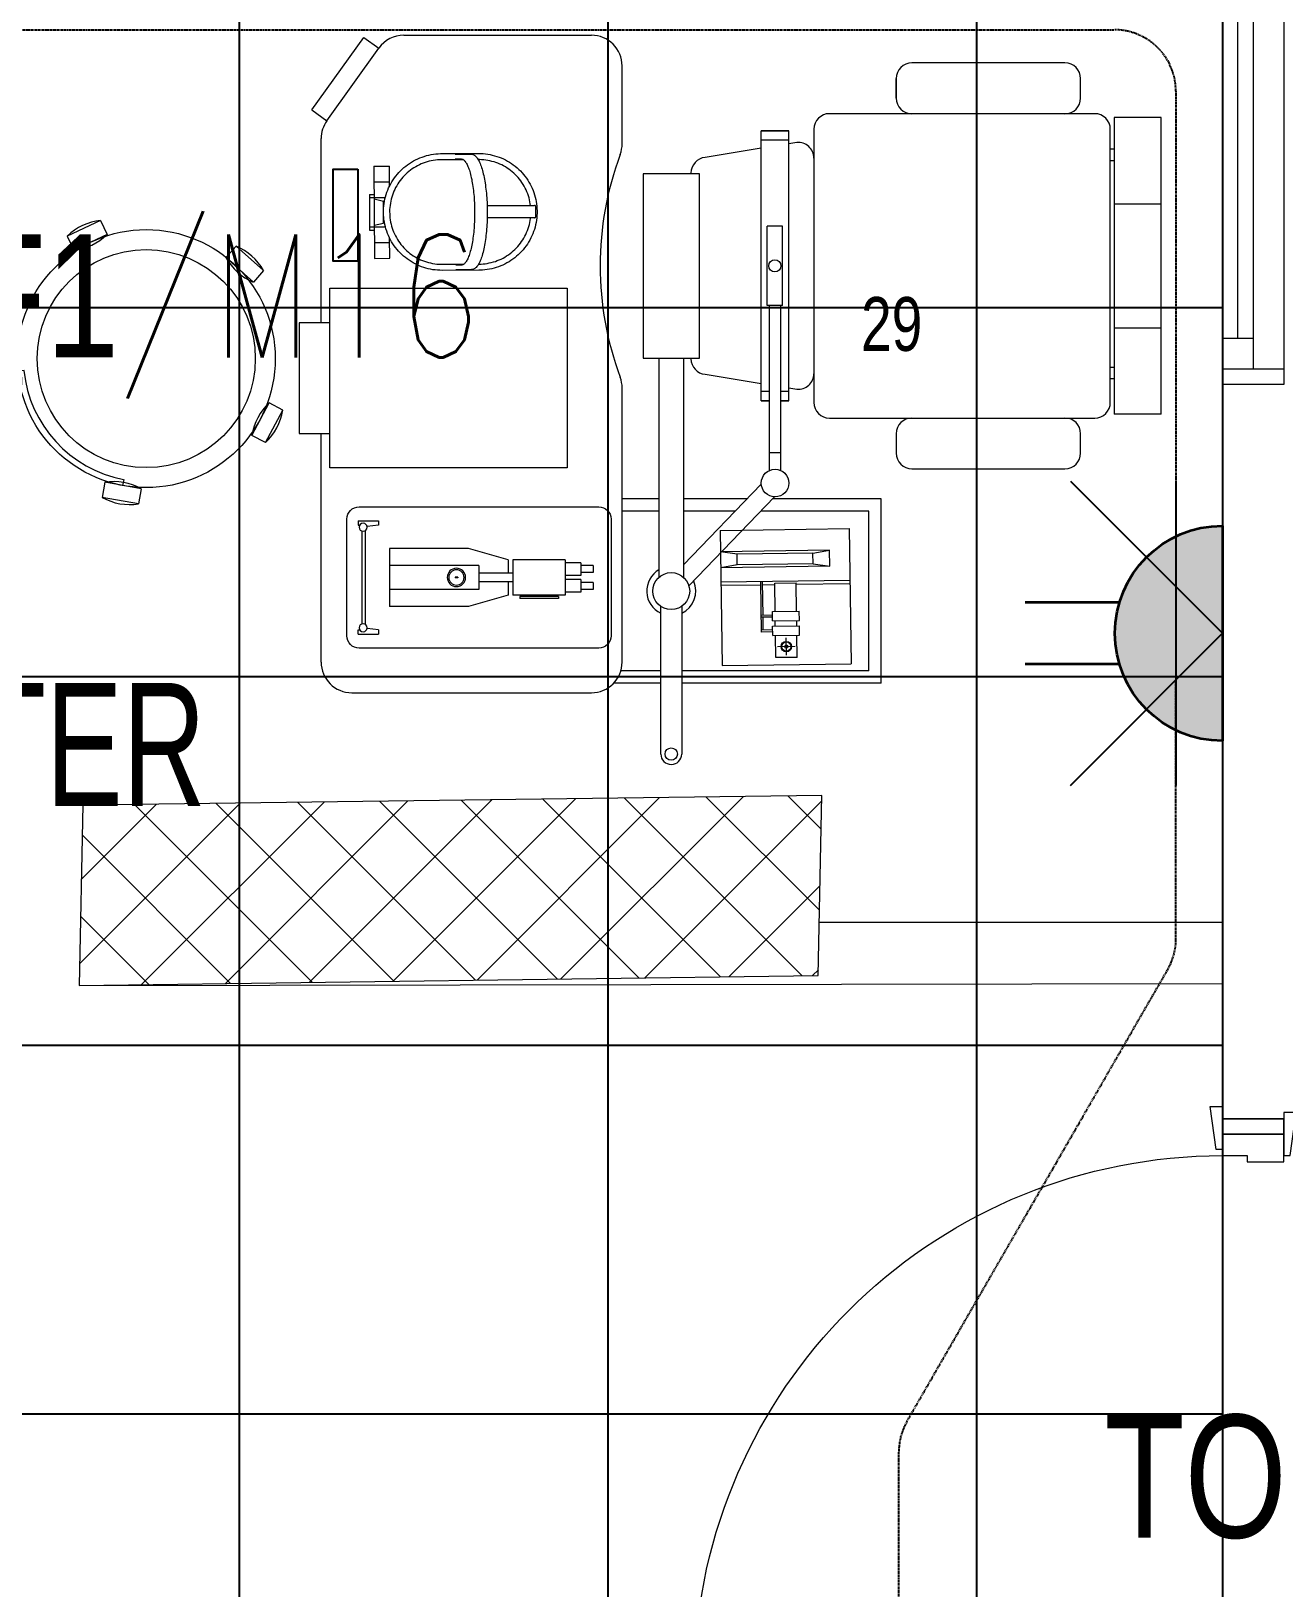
# Model space of a CAD drawing. Extents: x -178977 to 231842, y -29287 to 19916.
# Drawn here: x 12337 to 14376, y -6843 to -4310 of the extents above; entities that cross this region are included whole.
import ezdxf
from ezdxf import colors
from ezdxf.entities.mleader import LeaderData, LeaderLine
from ezdxf.enums import TextEntityAlignment as Align
from ezdxf.math import Vec2, Vec3

# ---------------------------------------------------------------- set-up
doc = ezdxf.new("R2010")
doc.units = 0
doc.header["$LTSCALE"] = 0.25
doc.linetypes.add('DASHDOT', pattern=[25.4, 12.7, -6.35, 0, -6.35])
doc.linetypes.add('HIDDEN', pattern=[9.525, 6.35, -3.175])
for name, color, linetype, lineweight in [('01-First Floor-FUR$0$72_EGR_EQP_TAG', 142, 'Continuous', 5), ('01-First Floor-FUR$0$Aluminum', 251, 'Continuous', 5), ('01-First Floor-FUR$0$C-HYDR-CTCH', 251, 'Continuous', 5), ('01-First Floor-FUR$0$Hatch', 252, 'Continuous', 5), ('01-First Floor-FUR$0$LOADING', 253, 'Continuous', 5), ('01-First Floor-FUR$0$Walls', 251, 'Continuous', 5), ('01-First Floor-FUR$0$Wooden Joinery', 251, 'Continuous', 5), ('E-LITE-CIRC', 6, 'Continuous', 25), ('E-LITE-CLNG-CNDT', 6, 'DASHDOT', 35), ('E-LITE-EXIT-NUMB', 6, 'Continuous', 25), ('E-POWR-FLOR-CNDT', 6, 'HIDDEN', 25), ('E-POWR-TEXT', 6, 'Continuous', 25), ('E-POWR-WALL @ 100', 4, 'Continuous', 35)]:
    doc.layers.add(name, color=color, linetype=linetype, lineweight=lineweight)
doc.layers.add('01-First Floor-FUR$0$FALSE CEILING', color=251, linetype='Continuous')
doc.styles.add('01-First Floor-FUR$0$X3G_ENTITY_257CFD', font='swisscl.ttf', dxfattribs={"height": 200})
doc.styles.add('DC_Elc_Romans', font='elc_romans.shx', dxfattribs={"width": 0.7})
doc.styles.add('DC_SIMPLEX', font='SIMPLEX.shx', dxfattribs={"width": 0.7})

# ---------------------------------------------------------------- blocks, each defined once
blk = doc.blocks.new('01-First Floor-FUR$0$A$C72370EFE')
at = {"layer": '01-First Floor-FUR$0$Wooden Joinery'}
for p, q in [((-0.01, -0.04), (-0.02, -0.04)), ((-0.01, -0.03), (-0.01, -0.07)), ((0, -0.03), (-0.01, -0.03)), ((0.04, -0.03), (0.05, -0.03)), ((0.05, -0.03), (0.05, -0.07)), ((0.05, -0.04), (0.06, -0.04)), ((-0.05, -0.07), (-0.05, -0.16)), ((-0.03, -0.07), (-0.03, -0.16)), ((-0.01, -0.06), (-0.02, -0.06)), ((0, -0.07), (-0.01, -0.07)), ((0.04, -0.07), (0.05, -0.07)), ((0.05, -0.06), (0.06, -0.06)), ((0.07, -0.07), (0.07, -0.16)), ((0.09, -0.07), (0.09, -0.16)), ((-0.01, -0.17), (-0.02, -0.17)), ((-0.01, -0.17), (-0.01, -0.19)), ((0.05, -0.17), (0.06, -0.17)), ((0.05, -0.17), (0.05, -0.19)), ((-0.01, -0.19), (-0.02, -0.19)), ((0.05, -0.19), (0.06, -0.19))]:
    blk.add_line(p, q, dxfattribs=at)
for centre, radius, start, end in [((-0.02, -0.07), 0.03, 90, 180), ((0.06, -0.07), 0.03, 0, 90), ((-0.02, -0.07), 0.01, 90, 180), ((0.06, -0.07), 0.01, 0, 90), ((-0.02, -0.16), 0.03, 180, 270), ((-0.02, -0.16), 0.01, 180, 270), ((0.06, -0.16), 0.01, 270, 0), ((0.06, -0.16), 0.03, 270, 0)]:
    blk.add_arc(centre, radius, start, end, dxfattribs=at)
blk = doc.blocks.new('01-First Floor-FUR$0$A$C5DAD61B4')
at = {"layer": '01-First Floor-FUR$0$Wooden Joinery'}
for points in [[(80, 959.1), (80, 969.1), (10, 979.1), (10, 959.1)], [(940, 959.1), (940, 969.1), (1010, 979.1), (1010, 959.1)], [(70, 859.1), (70, 849.1), (0, 839.1), (0, 859.1)], [(120, 859.1), (120, 0), (80, 0), (80, 859.1)], [(950, 859.1), (950, 849.1), (1020, 839.1), (1020, 859.1)]]:
    blk.add_lwpolyline(points, close=True, dxfattribs=at)
for points in [[(45, 859.1), (45, 959.1), (20, 959.1), (20, 859.1), (45, 859.1)], [(45, 859.1), (80, 859.1), (80, 899.1), (90, 899.1), (90, 959.1), (45, 959.1), (45, 859.1)], [(975, 859.1), (940, 859.1), (940, 899.1), (930, 899.1), (930, 959.1), (975, 959.1), (975, 859.1)], [(975, 859.1), (975, 959.1), (1000, 959.1), (1000, 859.1), (975, 859.1)]]:
    blk.add_lwpolyline(points, dxfattribs=at)
blk.add_arc((80, 859.1), 860, 272.666, 0, dxfattribs=at)
at = {"layer": '01-First Floor-FUR$0$Wooden Joinery', "xscale": 999.9999999998854, "yscale": 999.9999999998854, "zscale": 999.9999999998854, "rotation": 180}
blk.add_blockref('01-First Floor-FUR$0$A$C72370EFE', (120, 0), dxfattribs=at)
blk = doc.blocks.new('01-First Floor-FUR$0$ME12326-P')
for p, q in [((0, 0.22), (0, 0)), ((0, 0.22), (0.21, 0.22)), ((0.21, 0.22), (0.21, 0)), ((0.027, 0.1807), (0, 0.1852)), ((0.1775, 0.1852), (0, 0.1852)), ((0.1505, 0.1807), (0.027, 0.1807)), ((0.027, 0.1635), (0.027, 0.1807)), ((0.1505, 0.1807), (0.1775, 0.1852)), ((0.1505, 0.1635), (0.1505, 0.1807)), ((0.1775, 0.159), (0.1775, 0.1852)), ((0.027, 0.1635), (0, 0.159)), ((0.1775, 0.159), (0, 0.159)), ((0.1505, 0.1635), (0.027, 0.1635)), ((0.1505, 0.1635), (0.1775, 0.159)), ((0.21, 0.1355), (0, 0.1355)), ((0.0648, 0.1301), (0, 0.1301)), ((0.0648, 0.0536), (0.0648, 0.1355)), ((0.0679, 0.0806), (0.0679, 0.1355)), ((0.0875, 0.1301), (0.0679, 0.1301)), ((0.0875, 0.0867), (0.0875, 0.1327)), ((0.0875, 0.1327), (0.1225, 0.1327)), ((0.1225, 0.0867), (0.1225, 0.1327)), ((0.21, 0.1301), (0.1225, 0.1301)), ((0.0831, 0.0806), (0.0648, 0.0806)), ((0.0831, 0.0776), (0.0648, 0.0776)), ((0.0679, 0.0567), (0.0679, 0.0776)), ((0.0831, 0.0715), (0.0831, 0.0867)), ((0.0831, 0.0867), (0.1269, 0.0867)), ((0.1269, 0.0715), (0.1269, 0.0867)), ((0.0831, 0.0567), (0.0648, 0.0567)), ((0.0831, 0.0536), (0.0648, 0.0536)), ((0.0831, 0.0715), (0.1269, 0.0715)), ((0.0831, 0.0476), (0.0831, 0.0628)), ((0.0831, 0.0628), (0.1269, 0.0628)), ((0.0875, 0.0628), (0.0875, 0.0715)), ((0.1225, 0.0628), (0.1225, 0.0715)), ((0.1269, 0.0476), (0.1269, 0.0628)), ((0.0831, 0.0476), (0.1269, 0.0476)), ((0.0875, 0.0116), (0.0875, 0.0476)), ((0.1192, 0.0291), (0.0908, 0.0291)), ((0.105, 0.0152), (0.105, 0.0435)), ((0.1225, 0.0116), (0.1225, 0.0476)), ((0, 0), (0.21, 0)), ((0.1225, 0.0116), (0.0875, 0.0116))]:
    blk.add_line(p, q)
for radius in [0.00847, 0.00758, 0.00267]:
    blk.add_circle((0.105, 0.0293), radius)
blk = doc.blocks.new('01-First Floor-FUR$0$ME12281-P')
at = {"color": 0}
for p, q in [((0.4454, 0.3153), (0.0554, 0.3153)), ((0.0354, 0.2953), (0.0354, 0.1053)), ((0.414, 0.2923), (0.414, 0.2855)), ((0.4469, 0.2923), (0.414, 0.2923)), ((0.414, 0.2855), (0.4325, 0.283)), ((0.4469, 0.2855), (0.4447, 0.2855)), ((0.4469, 0.2923), (0.4469, 0.2855)), ((0.4654, 0.1053), (0.4654, 0.2953)), ((0.4356, 0.2759), (0.4356, 0.124)), ((0.4412, 0.2759), (0.4412, 0.1246)), ((0.1099, 0.2289), (0.1953, 0.2289)), ((0.1099, 0.2289), (0.1099, 0.1716)), ((0.1953, 0.2289), (0.1953, 0.1716)), ((0.2028, 0.2289), (0.2676, 0.2473)), ((0.2028, 0.2289), (0.2028, 0.2071)), ((0.2676, 0.2473), (0.3961, 0.2473)), ((0.3961, 0.2473), (0.3961, 0.1533)), ((0.0648, 0.2198), (0.0845, 0.2198)), ((0.0648, 0.2198), (0.0648, 0.2083)), ((0.0648, 0.2083), (0.0845, 0.2083)), ((0.0845, 0.2243), (0.1099, 0.2243)), ((0.0845, 0.2243), (0.0845, 0.2037)), ((0.0845, 0.2037), (0.1099, 0.2037)), ((0.1953, 0.2071), (0.2504, 0.2071)), ((0.2504, 0.2198), (0.3961, 0.2198)), ((0.2504, 0.2198), (0.2504, 0.1808)), ((0.0648, 0.1922), (0.0648, 0.1808)), ((0.0648, 0.1922), (0.0845, 0.1922)), ((0.0648, 0.1808), (0.0845, 0.1808)), ((0.0845, 0.1968), (0.0845, 0.1762)), ((0.0845, 0.1968), (0.1099, 0.1968)), ((0.1953, 0.1934), (0.2504, 0.1934)), ((0.2028, 0.1934), (0.2028, 0.1716)), ((0.2504, 0.1808), (0.3961, 0.1808)), ((0.2851, 0.2009), (0.2851, 0.1996)), ((0.2851, 0.2009), (0.2892, 0.2009)), ((0.2851, 0.1996), (0.2892, 0.1996)), ((0.2892, 0.2009), (0.2892, 0.1996)), ((0.0845, 0.1762), (0.1099, 0.1762)), ((0.1099, 0.1716), (0.1953, 0.1716)), ((0.1211, 0.1692), (0.1211, 0.166)), ((0.1211, 0.1692), (0.184, 0.1692)), ((0.1211, 0.166), (0.184, 0.166)), ((0.184, 0.1692), (0.184, 0.166)), ((0.2028, 0.1716), (0.2676, 0.1533)), ((0.2676, 0.1533), (0.3961, 0.1533)), ((0.414, 0.1151), (0.4325, 0.1175)), ((0.414, 0.1151), (0.414, 0.1082)), ((0.4469, 0.1082), (0.414, 0.1082)), ((0.4469, 0.1151), (0.4447, 0.1151)), ((0.4469, 0.1082), (0.4469, 0.1151)), ((0.0554, 0.0853), (0.4454, 0.0853))]:
    blk.add_line(p, q, dxfattribs=at)
for centre, radius in [((0.439, 0.2821), 0.00657), ((0.2871, 0.2003), 0.0149), ((0.2871, 0.2003), 0.0125), ((0.439, 0.1184), 0.00657)]:
    blk.add_circle(centre, radius, dxfattribs=at)
for centre, start, end in [((0.0554, 0.2953), 90, 180), ((0.4454, 0.2953), 0, 90), ((0.0554, 0.1053), 180, 270), ((0.4454, 0.1053), 270, 0)]:
    blk.add_arc(centre, 0.02, start, end, dxfattribs=at)
blk = doc.blocks.new('01-First Floor-FUR$0$ME18014A-P')
for p, q in [((0.2537, 1.2997), (0.2362, 1.2753)), ((0.2537, 1.2997), (0.3719, 1.2152)), ((-0.6447, 1.2847), (-0.2727, 1.2847)), ((-0.0927, 1.2847), (0.2071, 1.2847)), ((0.2362, 1.2753), (0.3544, 1.1908)), ((0.2362, 1.2753), (0.3544, 1.1908)), ((-0.6947, 1.2347), (-0.6947, 0.8447)), ((0.3719, 1.2152), (0.3544, 1.1908)), ((0.3753, 1.1501), (0.3753, 0.8447)), ((-0.6792, 0.7317), (-0.6792, 0.8085)), ((-0.6447, 0.7947), (-0.1986, 0.7947)), ((-0.3792, 0.7347), (-0.3792, 0.7947)), ((0.1986, 0.7947), (0.3253, 0.7947)), ((-0.7944, 0.7317), (-0.5539, 0.7317)), ((-0.15, 0.7347), (-0.5068, 0.7347)), ((-0.5539, 0.6977), (-0.7944, 0.6977)), ((-0.6792, 0.3732), (-0.6792, 0.6977)), ((-0.3759, 0.5465), (-0.5208, 0.6859)), ((-0.15, 0.6947), (-0.5068, 0.6947)), ((-0.3551, 0.5682), (-0.4867, 0.6947)), ((-0.3792, 0.5913), (-0.3792, 0.6947)), ((-0.1765, 0.6594), (-0.1913, 0.5686)), ((-0.15, 0.6826), (-0.1512, 0.6826)), ((0.1512, 0.6826), (0.15, 0.6826)), ((0.1913, 0.5686), (0.1765, 0.6594)), ((-0.2198, 0.5686), (-0.2198, 0.5554)), ((-0.2198, 0.5686), (0.2198, 0.5686)), ((-0.2198, 0.5554), (-0.2198, 0.5686)), ((-0.2044, 0.5554), (-0.2044, 0.5686)), ((-0.0644, 0.5586), (0.0644, 0.5586)), ((-0.0644, 0.5336), (-0.0644, 0.5586)), ((0.0644, 0.5336), (0.0644, 0.5586)), ((0.2044, 0.5236), (0.2044, 0.5686)), ((0.2198, 0.5686), (0.2198, 0.5236)), ((0.2198, 0.5236), (0.2198, 0.5686)), ((-0.3792, 0.3732), (-0.3792, 0.5496)), ((-0.0644, 0.5554), (-0.3331, 0.5554)), ((-0.3326, 0.5361), (-0.0644, 0.5361)), ((-0.3037, 0.5554), (-0.3037, 0.5361)), ((-0.2198, 0.5361), (-0.2198, 0.5236)), ((-0.2198, 0.5236), (-0.2198, 0.5361)), ((-0.2044, 0.5236), (-0.2044, 0.5361)), ((-0.0644, 0.5336), (0.0644, 0.5336)), ((-0.2198, 0.5236), (0.2198, 0.5236)), ((-0.1986, 0.5236), (-0.2008, 0.5102)), ((0.2008, 0.5102), (0.1986, 0.5236)), ((0.2223, 0.4826), (-0.2223, 0.4826)), ((-0.2477, 0.4572), (-0.2477, 0.0254)), ((0.2476, 0.0254), (0.2476, 0.4572)), ((-0.6792, 0.3732), (-0.3792, 0.3732)), ((-0.2731, 0.3484), (-0.3048, 0.3484)), ((0.273, 0.3484), (0.3048, 0.3484)), ((0.3048, 0.3484), (0.273, 0.3484)), ((-0.3302, 0.323), (-0.3302, 0.0738)), ((0.3302, 0.0738), (0.3302, 0.323)), ((-0.3048, 0.0484), (-0.2731, 0.0484)), ((0.273, 0.0484), (0.3048, 0.0484)), ((-0.2223, 0), (0.2223, 0)), ((-0.1841, -0.0063), (-0.1841, 0)), ((-0.1651, 0), (-0.1651, -0.0063)), ((0.1714, 0), (0.1714, -0.0063)), ((0.1905, 0), (0.1905, -0.0063)), ((-0.2413, -0.0826), (-0.2413, -0.0063)), ((0.2413, -0.0063), (-0.2413, -0.0063)), ((-0.1016, -0.0826), (-0.1016, -0.0063)), ((0.1011, -0.0063), (0.1011, -0.0826)), ((0.2413, -0.0826), (0.2413, -0.0063)), ((-0.2413, -0.0826), (0.2413, -0.0826))]:
    blk.add_line(p, q)
at = {"color": 8}
for p, q in [((-0.6592, 0.7317), (-0.6592, 0.7968)), ((-0.3992, 0.7347), (-0.3992, 0.7947)), ((-0.6592, 0.3932), (-0.6592, 0.6977)), ((-0.3992, 0.6105), (-0.3992, 0.6947)), ((-0.3992, 0.3932), (-0.3992, 0.5689)), ((-0.6592, 0.3932), (-0.3992, 0.3932))]:
    blk.add_line(p, q, dxfattribs=at)
for points in [[(-0.2727, 1.2703), (-0.0927, 1.2703), (-0.0927, 1.3203), (-0.2727, 1.3203)], [(-0.3289, 0.8843), (-0.3289, 1.2703), (-0.0364, 1.2703), (-0.0364, 0.8843)], [(-0.15, 0.6686), (0.15, 0.6686), (0.15, 0.7607), (-0.15, 0.7607)]]:
    blk.add_lwpolyline(points, close=True)
for centre, radius in [((-0.5292, 0.7147), 0.03), ((-0.7944, 0.7147), 0.01), ((-0.3535, 0.5457), 0.0225), ((0, 0.5461), 0.00979)]:
    blk.add_circle(centre, radius)
for centre, radius, start, end in [((-0.6447, 1.2347), 0.05, 90, 180), ((0.2071, 1.2347), 0.05, 54.4343, 90), ((0.3253, 1.1501), 0.05, 0, 54.4343), ((-0.6447, 0.8447), 0.05, 180, 270), ((0.3253, 0.8447), 0.05, 270, 0), ((0, 0.313), 0.5175, 69.5195, 110.4805), ((-0.1986, 0.8447), 0.05, 270, 290.4805), ((0.1986, 0.8447), 0.05, 249.5195, 270), ((-0.5292, 0.7147), 0.04, 30, 154.8331), ((-0.7944, 0.7147), 0.017, 90, 270), ((-0.5292, 0.7147), 0.04, 205.1669, 294.1023), ((-0.1512, 0.6572), 0.0254, 90, 175.0303), ((0.1512, 0.6572), 0.0254, 4.9697, 90), ((-0.1755, 0.508), 0.0254, 175.0303, 270), ((0.1755, 0.508), 0.0254, 270, 4.9697), ((-0.2223, 0.4572), 0.0254, 90, 180), ((0.2223, 0.4572), 0.0254, 0, 90), ((-0.3048, 0.323), 0.0254, 90, 180), ((-0.2731, 0.323), 0.0254, 0, 90), ((0.273, 0.323), 0.0254, 90, 180), ((0.3048, 0.323), 0.0254, 0, 90), ((-0.3048, 0.0738), 0.0254, 180, 270), ((-0.2731, 0.0738), 0.0254, 270, 0), ((0.273, 0.0738), 0.0254, 180, 270), ((0.3048, 0.0738), 0.0254, 270, 0), ((-0.2223, 0.0254), 0.0254, 180, 270), ((0.2223, 0.0254), 0.0254, 270, 0)]:
    blk.add_arc(centre, radius, start, end)
blk = doc.blocks.new('01-First Floor-FUR$0$ME12818-P')
for p, q in [((-0.0723, 0.1635), (0.0777, 0.1635)), ((-0.0723, 0.1635), (-0.0723, 0.1385)), ((-0.0468, 0.1635), (-0.0468, 0.1385)), ((-0.0262, 0.1712), (0.0316, 0.1712)), ((-0.0262, 0.1712), (-0.0262, 0.1635)), ((-0.0212, 0.1712), (-0.0212, 0.145)), ((-0.0148, 0.1485), (-0.0184, 0.1635)), ((0.0238, 0.1635), (0.0202, 0.1485)), ((0.0266, 0.1712), (0.0266, 0.145)), ((0.0316, 0.1712), (0.0316, 0.1635)), ((0.0521, 0.1635), (0.0521, 0.1385)), ((0.0777, 0.1635), (0.0777, 0.1385)), ((-0.0389, 0.1385), (-0.0723, 0.1385)), ((0.0202, 0.1485), (-0.0148, 0.1485)), ((-0.0123, 0.1485), (-0.0123, 0.1471)), ((0.0177, 0.1471), (0.0177, 0.1485)), ((0.0777, 0.1385), (0.0442, 0.1385)), ((-0.0923, 0.0534), (-0.0923, -0.0066)), ((-0.0823, 0.018), (-0.0823, 0.0534)), ((0.0877, 0.0534), (0.0877, 0.018)), ((0.0977, -0.0066), (0.0977, 0.0534)), ((-0.0913, 0.0311), (-0.0913, 0.0053)), ((-0.0833, 0.0208), (-0.0833, 0.0311)), ((0.0887, 0.0311), (0.0887, 0.0208)), ((0.0967, 0.0053), (0.0967, 0.0311)), ((-0.0823, -0.0066), (-0.0823, -0.006)), ((-0.0053, -0.0205), (0.0107, -0.0205)), ((0.0877, -0.0061), (0.0877, -0.0066)), ((-0.0053, -0.0996), (-0.0058, -0.0996)), ((0.0107, -0.0996), (-0.0053, -0.0996)), ((0.0111, -0.0996), (0.0107, -0.0996))]:
    blk.add_line(p, q)
at = {"flags": 128}
for points in [[(0.0977, 0.0534), (0.0976, 0.0572), (0.0974, 0.061), (0.097, 0.0648), (0.0965, 0.0685), (0.0958, 0.0723), (0.095, 0.076), (0.094, 0.0796), (0.0929, 0.0833), (0.0916, 0.0869), (0.0902, 0.0904), (0.0886, 0.0939), (0.087, 0.0973), (0.0851, 0.1006), (0.0832, 0.1038), (0.0811, 0.107), (0.0789, 0.1101), (0.0766, 0.1131), (0.0741, 0.116), (0.0716, 0.1188), (0.0689, 0.1215), (0.0661, 0.1241), (0.0632, 0.1266), (0.0602, 0.129), (0.0572, 0.1312), (0.054, 0.1333), (0.0508, 0.1353), (0.0475, 0.1372), (0.0441, 0.1389), (0.0406, 0.1405), (0.0371, 0.1419), (0.0335, 0.1432), (0.0299, 0.1444), (0.0263, 0.1454), (0.0226, 0.1463), (0.0188, 0.147), (0.0151, 0.1476), (0.0113, 0.148), (0.0075, 0.1483), (0.0037, 0.1484), (-0.0001, 0.1483), (-0.0039, 0.1482), (-0.0077, 0.1478), (-0.0114, 0.1473), (-0.0152, 0.1467), (-0.0189, 0.1459), (-0.0226, 0.145), (-0.0262, 0.1439), (-0.0298, 0.1427), (-0.0334, 0.1413), (-0.0368, 0.1398), (-0.0403, 0.1381), (-0.0436, 0.1363), (-0.0469, 0.1344), (-0.0501, 0.1324), (-0.0532, 0.1302), (-0.0562, 0.1279), (-0.0592, 0.1255), (-0.062, 0.1229), (-0.0647, 0.1203), (-0.0674, 0.1176), (-0.0699, 0.1147), (-0.0723, 0.1118), (-0.0745, 0.1087), (-0.0767, 0.1056), (-0.0787, 0.1024), (-0.0806, 0.0991), (-0.0824, 0.0957), (-0.084, 0.0923), (-0.0855, 0.0888), (-0.0868, 0.0852), (-0.088, 0.0816), (-0.0891, 0.078), (-0.09, 0.0743), (-0.0907, 0.0705), (-0.0914, 0.0668), (-0.0918, 0.063), (-0.0921, 0.0592), (-0.0923, 0.0554), (-0.0923, 0.0534)], [(-0.0823, 0.0534), (-0.0822, 0.0568), (-0.082, 0.0602), (-0.0817, 0.0636), (-0.0812, 0.0669), (-0.0806, 0.0703), (-0.0799, 0.0736), (-0.079, 0.0769), (-0.078, 0.0801), (-0.0769, 0.0833), (-0.0756, 0.0865), (-0.0742, 0.0896), (-0.0727, 0.0926), (-0.0711, 0.0956), (-0.0693, 0.0985), (-0.0675, 0.1014), (-0.0655, 0.1041), (-0.0634, 0.1068), (-0.0612, 0.1094), (-0.0589, 0.1119), (-0.0565, 0.1144), (-0.054, 0.1167), (-0.0515, 0.1189), (-0.0488, 0.121), (-0.0461, 0.123), (-0.0432, 0.1249), (-0.0403, 0.1267), (-0.0374, 0.1284), (-0.0343, 0.1299), (-0.0313, 0.1313), (-0.0281, 0.1326), (-0.0249, 0.1338), (-0.0217, 0.1348), (-0.0184, 0.1357), (-0.0151, 0.1365), (-0.0118, 0.1371), (-0.0084, 0.1377), (-0.005, 0.138), (-0.0016, 0.1383), (0.0018, 0.1384), (0.0052, 0.1383), (0.0086, 0.1382), (0.012, 0.1379), (0.0153, 0.1374), (0.0187, 0.1369), (0.022, 0.1362), (0.0253, 0.1353), (0.0286, 0.1344), (0.0318, 0.1333), (0.0349, 0.132), (0.0381, 0.1307), (0.0411, 0.1292), (0.0441, 0.1276), (0.0471, 0.1259), (0.0499, 0.1241), (0.0527, 0.1221), (0.0554, 0.1201), (0.058, 0.1179), (0.0606, 0.1156), (0.063, 0.1133), (0.0654, 0.1108), (0.0676, 0.1082), (0.0698, 0.1056), (0.0718, 0.1029), (0.0737, 0.1001), (0.0755, 0.0972), (0.0772, 0.0943), (0.0788, 0.0912), (0.0803, 0.0882), (0.0816, 0.085), (0.0828, 0.0819), (0.0839, 0.0786), (0.0848, 0.0754), (0.0856, 0.0721), (0.0863, 0.0687), (0.0868, 0.0654), (0.0873, 0.062), (0.0875, 0.0586), (0.0877, 0.0552), (0.0877, 0.0534)], [(-0.0913, 0.0053), (-0.0912, 0.004), (-0.0909, 0.0028), (-0.0905, 0.0016), (-0.0898, 0.0005), (-0.089, -0.0007), (-0.0881, -0.0017), (-0.0871, -0.0028), (-0.0859, -0.0038), (-0.0845, -0.0047), (-0.0831, -0.0057), (-0.0815, -0.0066), (-0.0798, -0.0075), (-0.078, -0.0083), (-0.076, -0.0092), (-0.0739, -0.01), (-0.0718, -0.0108), (-0.0695, -0.0116), (-0.067, -0.0123), (-0.0645, -0.013), (-0.0619, -0.0137), (-0.0592, -0.0144), (-0.0563, -0.015), (-0.0534, -0.0156), (-0.0504, -0.0162), (-0.0473, -0.0167), (-0.0442, -0.0172), (-0.0409, -0.0177), (-0.0376, -0.0181), (-0.0343, -0.0185), (-0.0308, -0.0189), (-0.0274, -0.0192), (-0.0238, -0.0195), (-0.0203, -0.0198), (-0.0167, -0.02), (-0.013, -0.0202), (-0.0094, -0.0203), (-0.0057, -0.0204), (-0.002, -0.0205), (0.0017, -0.0205), (0.0054, -0.0205), (0.0091, -0.0204), (0.0128, -0.0204), (0.0164, -0.0202), (0.0201, -0.0201), (0.0237, -0.0199), (0.0273, -0.0196), (0.0309, -0.0194), (0.0344, -0.0191), (0.0378, -0.0187), (0.0412, -0.0183), (0.0446, -0.0179), (0.0478, -0.0175), (0.051, -0.017), (0.0542, -0.0165), (0.0572, -0.0159), (0.0602, -0.0153), (0.063, -0.0147), (0.0658, -0.0141), (0.0685, -0.0134), (0.0711, -0.0127), (0.0735, -0.012), (0.0759, -0.0112), (0.0782, -0.0104), (0.0803, -0.0096), (0.0823, -0.0088), (0.0842, -0.008), (0.086, -0.0071), (0.0876, -0.0062), (0.0892, -0.0052), (0.0906, -0.0043), (0.0918, -0.0033), (0.093, -0.0023), (0.094, -0.0012), (0.0948, -0.0002), (0.0955, 0.001), (0.0961, 0.0022), (0.0965, 0.0034), (0.0967, 0.0046), (0.0967, 0.0053)], [(-0.0833, 0.0208), (-0.0833, 0.0202), (-0.0831, 0.0195), (-0.0829, 0.0189), (-0.0825, 0.0182), (-0.082, 0.0175), (-0.0813, 0.0167), (-0.0805, 0.016), (-0.0796, 0.0152), (-0.0785, 0.0144), (-0.0773, 0.0136), (-0.076, 0.0128), (-0.0745, 0.012), (-0.0729, 0.0113), (-0.0711, 0.0105), (-0.0692, 0.0098), (-0.0672, 0.009), (-0.0651, 0.0083), (-0.0629, 0.0077), (-0.0606, 0.007), (-0.0581, 0.0064), (-0.0556, 0.0057), (-0.053, 0.0052), (-0.0502, 0.0046), (-0.0474, 0.0041), (-0.0445, 0.0036), (-0.0416, 0.0031), (-0.0385, 0.0027), (-0.0354, 0.0022), (-0.0322, 0.0019), (-0.029, 0.0015), (-0.0257, 0.0012), (-0.0224, 0.0009), (-0.019, 0.0007), (-0.0156, 0.0005), (-0.0122, 0.0003), (-0.0087, 0.0002), (-0.0052, 0.0001), (-0.0017, 0), (0.0017, 0), (0.0052, 0), (0.0087, 0), (0.0122, 0.0001), (0.0157, 0.0002), (0.0191, 0.0004), (0.0226, 0.0006), (0.026, 0.0008), (0.0293, 0.0011), (0.0326, 0.0014), (0.0359, 0.0017), (0.0391, 0.002), (0.0422, 0.0024), (0.0453, 0.0029), (0.0483, 0.0033), (0.0513, 0.0038), (0.0541, 0.0043), (0.0569, 0.0049), (0.0596, 0.0054), (0.0622, 0.006), (0.0647, 0.0067), (0.067, 0.0073), (0.0693, 0.008), (0.0715, 0.0087), (0.0736, 0.0094), (0.0755, 0.0101), (0.0773, 0.0109), (0.079, 0.0116), (0.0806, 0.0124), (0.082, 0.0132), (0.0833, 0.014), (0.0844, 0.0147), (0.0854, 0.0155), (0.0863, 0.0163), (0.087, 0.0171), (0.0876, 0.0178), (0.0881, 0.0185), (0.0884, 0.0192), (0.0886, 0.0198), (0.0887, 0.0204), (0.0887, 0.0208)], [(-0.0923, -0.0066), (-0.0922, -0.0104), (-0.092, -0.0142), (-0.0916, -0.018), (-0.0911, -0.0217), (-0.0904, -0.0255), (-0.0896, -0.0292), (-0.0886, -0.0329), (-0.0875, -0.0365), (-0.0862, -0.0401), (-0.0848, -0.0436), (-0.0833, -0.0471), (-0.0816, -0.0505), (-0.0797, -0.0538), (-0.0778, -0.0571), (-0.0757, -0.0603), (-0.0735, -0.0633), (-0.0712, -0.0663), (-0.0687, -0.0693), (-0.0662, -0.0721), (-0.0635, -0.0748), (-0.0607, -0.0774), (-0.0578, -0.0798), (-0.0549, -0.0822), (-0.0518, -0.0844), (-0.0486, -0.0866), (-0.0454, -0.0885), (-0.0421, -0.0904), (-0.0387, -0.0921), (-0.0352, -0.0937), (-0.0317, -0.0952), (-0.0282, -0.0965), (-0.0245, -0.0976), (-0.0209, -0.0986), (-0.0172, -0.0995), (-0.0135, -0.1002), (-0.0097, -0.1008), (-0.0059, -0.1012), (-0.0021, -0.1015), (0.0017, -0.1016), (0.0055, -0.1016), (0.0093, -0.1014), (0.013, -0.101), (0.0168, -0.1006), (0.0206, -0.0999), (0.0243, -0.0991), (0.028, -0.0982), (0.0316, -0.0971), (0.0352, -0.0959), (0.0387, -0.0945), (0.0422, -0.093), (0.0456, -0.0913), (0.049, -0.0896), (0.0523, -0.0876), (0.0555, -0.0856), (0.0586, -0.0834), (0.0616, -0.0811), (0.0646, -0.0787), (0.0674, -0.0762), (0.0701, -0.0735), (0.0727, -0.0708), (0.0753, -0.0679), (0.0776, -0.065), (0.0799, -0.0619), (0.0821, -0.0588), (0.0841, -0.0556), (0.086, -0.0523), (0.0878, -0.0489), (0.0894, -0.0455), (0.0909, -0.042), (0.0922, -0.0384), (0.0934, -0.0348), (0.0945, -0.0312), (0.0954, -0.0275), (0.0961, -0.0238), (0.0967, -0.02), (0.0972, -0.0162), (0.0975, -0.0125), (0.0977, -0.0087), (0.0977, -0.0066)], [(-0.0073, -0.091), (-0.0099, -0.0907), (-0.0133, -0.0901), (-0.0166, -0.0894), (-0.0199, -0.0886), (-0.0232, -0.0876), (-0.0264, -0.0865), (-0.0296, -0.0853), (-0.0327, -0.0839), (-0.0357, -0.0824), (-0.0387, -0.0808), (-0.0417, -0.0791), (-0.0445, -0.0773), (-0.0473, -0.0753), (-0.05, -0.0733), (-0.0527, -0.0711), (-0.0552, -0.0689), (-0.0576, -0.0665), (-0.06, -0.064), (-0.0622, -0.0615), (-0.0644, -0.0588), (-0.0664, -0.0561), (-0.0683, -0.0533), (-0.0701, -0.0504), (-0.0718, -0.0475), (-0.0734, -0.0445), (-0.0749, -0.0414), (-0.0762, -0.0383), (-0.0774, -0.0351), (-0.0785, -0.0319), (-0.0794, -0.0286), (-0.0802, -0.0253), (-0.0809, -0.022), (-0.0815, -0.0186), (-0.0819, -0.0152), (-0.0821, -0.0118), (-0.0823, -0.0084), (-0.0823, -0.0066)], [(-0.0073, -0.0204), (-0.0073, -0.0976)], [(0.0877, -0.0066), (0.0876, -0.01), (0.0874, -0.0134), (0.0871, -0.0168), (0.0866, -0.0202), (0.086, -0.0235), (0.0853, -0.0268), (0.0844, -0.0301), (0.0834, -0.0334), (0.0822, -0.0366), (0.081, -0.0397), (0.0796, -0.0428), (0.0781, -0.0459), (0.0765, -0.0488), (0.0747, -0.0518), (0.0728, -0.0546), (0.0709, -0.0574), (0.0688, -0.0601), (0.0666, -0.0627), (0.0643, -0.0652), (0.0619, -0.0676), (0.0594, -0.0699), (0.0569, -0.0721), (0.0542, -0.0742), (0.0514, -0.0762), (0.0486, -0.0781), (0.0457, -0.0799), (0.0428, -0.0816), (0.0397, -0.0831), (0.0366, -0.0845), (0.0335, -0.0858), (0.0303, -0.087), (0.0271, -0.088), (0.0238, -0.089), (0.0205, -0.0897), (0.0171, -0.0904), (0.0138, -0.0909), (0.0127, -0.091)], [(0.0127, -0.0976), (0.0127, -0.0204)], [(-0.0059, -0.0995), (-0.0062, -0.0994), (-0.0066, -0.0992), (-0.0069, -0.0989), (-0.0071, -0.0985), (-0.0073, -0.0981), (-0.0073, -0.0976)], [(0.0127, -0.0976), (0.0126, -0.0981), (0.0125, -0.0985), (0.0123, -0.0989), (0.0119, -0.0992), (0.0116, -0.0994), (0.0113, -0.0995)]]:
    blk.add_lwpolyline(points, dxfattribs=at)
for centre, major_axis, start_param, end_param in [((-0.0053, -0.02), (0.002, 0), 3.665191, 4.712389), ((0.0107, -0.02), (-0.002, 0), 1.570796, 2.617994)]:
    blk.add_ellipse(centre, major_axis=major_axis, ratio=0.262075, start_param=start_param, end_param=end_param)
blk = doc.blocks.new('01-First Floor-FUR$0$HF10037B-P')
at = {"layer": '01-First Floor-FUR$0$LOADING'}
for p, q in [((0.2459, 0.134), (0.1859, 0.134)), ((0.1859, 0.134), (0.1859, 0.109)), ((0.2459, 0.134), (0.2459, 0.109)), ((0.2459, 0.109), (0.1859, 0.109)), ((0, 0), (-0.0142, -0.0583)), ((0, 0), (0.0243, -0.0059)), ((0.0243, -0.0059), (0.01, -0.0642)), ((0.4071, -0.0094), (0.431, -0.0018)), ((0.4071, -0.0094), (0.4255, -0.0665)), ((0.431, -0.0018), (0.4493, -0.0589)), ((0.4069, -0.0417), (0.4165, -0.0387)), ((-0.0142, -0.0583), (0.01, -0.0642)), ((0.4255, -0.0665), (0.4493, -0.0589)), ((0.0524, -0.2725), (0.0674, -0.2525)), ((0.0674, -0.2525), (0.1154, -0.2885)), ((0.0524, -0.2725), (0.1004, -0.3085)), ((0.3125, -0.2897), (0.362, -0.2558)), ((0.3266, -0.3103), (0.3761, -0.2764)), ((0.3267, -0.268), (0.3323, -0.2763)), ((0.3761, -0.2764), (0.362, -0.2558)), ((0.1004, -0.3085), (0.1154, -0.2885)), ((0.3266, -0.3103), (0.3125, -0.2897))]:
    blk.add_line(p, q, dxfattribs=at)
for radius in [0.21, 0.1775]:
    blk.add_circle((0.2161, -0.1014), radius, dxfattribs=at)
for centre, radius, start, end in [((0.2159, 0.0465), 0.0925, 71.0754, 108.9246), ((0.2159, 0.1965), 0.0925, 251.0754, 288.9246), ((0.0779, -0.0499), 0.0925, 147.3419, 185.1912), ((-0.0678, -0.0143), 0.0925, 327.3419, 5.1912), ((0.4996, -0.0113), 0.0925, 178.8412, 216.6904), ((0.3568, -0.057), 0.0925, 358.8412, 36.6904), ((0.2161, -0.1014), 0.2, 303.6037, 17.3657), ((0.0389, -0.3404), 0.0925, 34.1875, 72.0368), ((0.1289, -0.2205), 0.0925, 214.1875, 252.0368), ((0.3867, -0.3449), 0.0925, 105.5121, 143.3614), ((0.3019, -0.2212), 0.0925, 285.5121, 323.3614)]:
    blk.add_arc(centre, radius, start, end, dxfattribs=at)
blk = doc.blocks.new('01-First Floor-FUR$0$A$C37be4daf')
at = {"layer": '01-First Floor-FUR$0$Aluminum'}
for p, q in [((1416, 598.2), (216, 598.2)), ((241, 498.2), (241, 598.2)), ((291, 548.2), (291, 598.2)), ((1341, 548.2), (1341, 598.2)), ((1391, 498.2), (1391, 598.2)), ((291, 573.2), (1341, 573.2)), ((1391, 548.2), (241, 548.2)), ((1416, 498.2), (216, 498.2))]:
    blk.add_line(p, q, dxfattribs=at)
at = {"layer": '01-First Floor-FUR$0$Walls'}
for p, q in [((216, 498.2), (216, 598.2)), ((1416, 498.2), (1416, 598.2))]:
    blk.add_line(p, q, dxfattribs=at)
blk = doc.blocks.new('01-First Floor-FUR')
at = {"layer": '01-First Floor-FUR$0$Hatch'}
h = blk.add_hatch(dxfattribs=at)
h.set_pattern_fill('ANSI37', color=256, scale=30)
h.set_pattern_definition([(45, (-1823.345, -13062.25), (-67.35192, 67.35192), []), (135, (-1823.345, -13062.25), (-67.35192, -67.35192), [])])
h.paths.add_polyline_path([(49129.3, 8855.6), (48525.4, 8847.5), (48529.3, 8559.1), (49133.2, 8567.2)])
h.paths.add_polyline_path([(41968.6, 8847.9), (41385, 8842.5), (41365.1, 8551.1), (41948.6, 8556.5)])
h.paths.add_polyline_path([(27591.6, 8840.5), (26992.5, 8836.4), (26986.8, 8543.4), (27585.9, 8547.5)])
h.paths.add_polyline_path([(34776.8, 8842.7), (34175.6, 8835.2), (34167.4, 8549.5), (34768.6, 8557)])
h.paths.add_polyline_path([(20372.4, 8849.8), (19765.9, 8827.9), (19780.4, 8535.4), (20386.9, 8557.2)])
h.paths.add_polyline_path([(13635.8, 8839.4), (12413.8, 8863.3), (12407.4, 8567.2), (13629.3, 8543.3)])
h.paths.add_polyline_path([(13649.8, 1639.3), (12434.8, 1623.6), (12421.4, 1331.2), (13636.4, 1346.9)])
h.paths.add_polyline_path([(13623.8, -5553.9), (12420.7, -5569.8), (12415, -5862.9), (13618.1, -5846.9)])
h.paths.add_polyline_path([(13642.3, -12752.6), (12445.6, -12764), (12448.4, -13058.5), (13645.1, -13047)])
h.paths.add_polyline_path([(6007.3, -12750.5), (5403.7, -12754.2), (5414.4, -13039.6), (6017.9, -13035.9)])
h.paths.add_polyline_path([(5991.8, -5552.5), (5395, -5550.9), (5394.9, -5852.1), (5991.7, -5853.6)])
h.paths.add_polyline_path([(6001.7, 1637.1), (5382.4, 1638.3), (5371.8, 1335.4), (5991.1, 1334.1)])
h.paths.add_polyline_path([(5978.4, 8816.5), (5377.7, 8830.9), (5374.1, 8541.3), (5974.8, 8526.8)])
h.paths.add_polyline_path([(-1220.7, 8814.6), (-1823.3, 8837.3), (-1821.5, 8549), (-1218.8, 8526.3)])
h.paths.add_polyline_path([(-1213, -5563.7), (-1815, -5570.7), (-1811.6, -5862.3), (-1209.6, -5855.3)])
h.paths.add_polyline_path([(-1195.5, -12758.3), (-1793.9, -12759.3), (-1789, -13060), (-1190.6, -13059)])
h.paths.add_polyline_path([(20391.2, -12745), (19785.5, -12758), (19791.3, -13059.2), (20396.9, -13046.2)])
h.paths.add_polyline_path([(20384.7, -5552.6), (19790.3, -5570.1), (19792.4, -5866.7), (20386.8, -5849.1)])
h.paths.add_polyline_path([(20376, 1655.5), (19777, 1647.8), (19781.1, 1347.6), (20380, 1355.3)])
h.paths.add_polyline_path([(27576.3, 1640.2), (26974.4, 1644.9), (26978.6, 1352.8), (27580.6, 1348.1)])
h.paths.add_polyline_path([(27580.1, -5542.5), (26976.2, -5560), (26989.7, -5860.1), (27589.8, -5839.1)])
h.paths.add_polyline_path([(27596.2, -12758.5), (26992.3, -12751.9), (26990, -13037.6), (27593.8, -13044.2)])
h.paths.add_polyline_path([(34794.7, -12748), (34197.4, -12762.6), (34206.4, -13062.3), (34803.7, -13047.7)])
h.paths.add_polyline_path([(34787.4, -5559.7), (34186.1, -5557.7), (34187.2, -5855), (34788.5, -5856.9)])
h.paths.add_polyline_path([(34750.9, 1644.2), (34170.1, 1648.9), (34189.8, 1359), (34770.6, 1354.3)])
h.paths.add_polyline_path([(41954.3, 1643.4), (41356.7, 1657.2), (41358.7, 1365.3), (41956.3, 1351.5)])
h.paths.add_polyline_path([(41955.3, -5555.1), (41386.9, -5562.7), (41388.7, -5856.9), (41957.1, -5849.3)])
h.paths.add_polyline_path([(41992.3, -12752.3), (41387.1, -12754.9), (41388.4, -13059.5), (41993.7, -13056.8)])
h.paths.add_polyline_path([(49166.6, -12752.8), (48578.6, -12736.7), (48565.4, -13043.9), (49153.3, -13060)])
h.paths.add_polyline_path([(49150.8, -5553.4), (48547.6, -5552.3), (48545.6, -5848.8), (49148.8, -5849.9)])
at = {"layer": '01-First Floor-FUR$0$C-HYDR-CTCH', "elevation": 301952, "flags": 128}
blk.add_lwpolyline([(12420.7, -5569), (12415, -5862.9), (13618.1, -5846.9), (13623.8, -5553.9), (12420.2, -5569.9)], dxfattribs=at)
at = {"layer": '01-First Floor-FUR$0$FALSE CEILING', "linetype": 'Continuous'}
for p, q in [((12676, -7160), (12676, -2810)), ((13276, -7160), (13276, -2810)), ((13876, -7160), (13876, -2810)), ((10276, -4760), (14276, -4760)), ((10276, -5360), (14276, -5360)), ((10276, -5960), (14276, -5960)), ((10276, -6560), (14276, -6560))]:
    blk.add_line(p, q, dxfattribs=at)
at = {"layer": '01-First Floor-FUR$0$FALSE CEILING'}
blk.add_lwpolyline([(14276, -7160), (10276, -7160), (10276, -2810), (14276, -2810)], close=True, dxfattribs=at)
at = {"layer": '01-First Floor-FUR$0$FALSE CEILING', "extrusion": (-1.66552e-10, -4.6879e-08, 1), "elevation": -0.1}
blk.add_lwpolyline([(12868.7, -4534.6), (12868.7, -4684.6), (12828.7, -4684.6), (12828.7, -4534.6)], close=True, dxfattribs=at)
at = {"layer": '01-First Floor-FUR$0$LOADING', "extrusion": (-1.66552e-10, -4.6879e-08, 1), "elevation": -0.1}
blk.add_lwpolyline([(12868.7, -4534.6), (12868.7, -4684.6), (12828.7, -4684.6), (12828.7, -4534.6)], close=True, dxfattribs=at)
at = {"layer": '01-First Floor-FUR$0$Walls'}
for p, q in [((14276, -2810), (14276, -5760)), ((13619.8, -5760), (14276, -5760)), ((12415, -5862.9, 301952), (14276, -5860)), ((14276, -5860), (14276, -6080)), ((14276, -6080), (14376, -6080))]:
    blk.add_line(p, q, dxfattribs=at)
at = {"rotation": 90}
blk.add_blockref('01-First Floor-FUR$0$A$C37be4daf', (14874.2, -5101), dxfattribs=at)
at = {"layer": '01-First Floor-FUR$0$LOADING', "extrusion": (1.43227e-21, 4.73306e-08, -1), "xscale": -999.9999999999999, "yscale": 999.9999999999999, "zscale": -999.9999999999999, "rotation": 270}
blk.add_blockref('01-First Floor-FUR$0$ME18014A-P', (-14093.5, -4692, 0.1), dxfattribs=at)
at = {"layer": '01-First Floor-FUR$0$LOADING', "extrusion": (-1.43227e-21, -4.73306e-08, 1), "xscale": -1000, "yscale": 1000, "zscale": 1000, "rotation": 90.24544648778834}
blk.add_blockref('01-First Floor-FUR$0$ME12818-P', (13058.7, -4601.4, -0.1), dxfattribs=at)
at = {"layer": '01-First Floor-FUR$0$LOADING', "extrusion": (-2.79672e-08, 3.6788e-07, -1), "xscale": -1000.000000000001, "yscale": 1000.000000000001, "zscale": 999.999999999999, "rotation": 117.971696169471}
blk.add_blockref('01-First Floor-FUR$0$HF10037B-P', (-12715.1, -4699.6, 0.1), dxfattribs=at)
at = {"layer": '01-First Floor-FUR$0$LOADING', "extrusion": (-1.43227e-21, -4.73306e-08, 1), "xscale": -1000, "yscale": 999.9999999999999, "zscale": 999.9999999999999}
blk.add_blockref('01-First Floor-FUR$0$ME12281-P', (13316.2, -5399.4, 3.2), dxfattribs=at)
at = {"layer": '01-First Floor-FUR$0$LOADING', "extrusion": (-3.68387e-07, -8.1011e-08, 1), "xscale": 1000.000000000001, "yscale": 1000.000000000001, "zscale": 1000.000000000001, "rotation": 0.8046661792795066}
blk.add_blockref('01-First Floor-FUR$0$ME12326-P', (13461.5, -5342.4, -0.1), dxfattribs=at)
at = {"layer": '01-First Floor-FUR$0$Wooden Joinery', "xscale": -1, "rotation": 270.0000000000001}
blk.add_blockref('01-First Floor-FUR$0$A$C5DAD61B4', (13416.9, -7080), dxfattribs=at)
at = {"layer": '01-First Floor-FUR$0$72_EGR_EQP_TAG', "insert": (13737.6, -4742.8, -0.1), "char_height": 87.47, "attachment_point": 2, "style": '01-First Floor-FUR$0$X3G_ENTITY_257CFD'}
blk.add_mtext('29', dxfattribs=at)
blk = doc.blocks.new('*U70')
h = blk.add_hatch(color=253)
edge = h.paths.add_edge_path()
edge.add_line((-1.75, 0), (1.75, 0))
edge.add_arc((0, 0), 1.75, 180, 360, ccw=False)
for p, q in [((-0.5, -1.677), (-0.5, -3.211)), ((0.5, -1.677), (0.5, -3.211))]:
    blk.add_line(p, q)
blk.add_lwpolyline([(-1.75, 0, 1), (1.75, 0)], format="xyb", close=True)
at = {"layer": 'Defpoints'}
for p, q in [((-2.475, -2.475), (0, 0)), ((2.475, -2.475), (0, 0)), ((2.475, -0.758), (-2.475, -0.758))]:
    blk.add_line(p, q, dxfattribs=at)
at = {"layer": 'E-LITE-EXIT-NUMB', "style": 'DC_SIMPLEX', "width": 0.7, "flags": 8}
blk.add_attdef('TYPE', text='', height=2, rotation=360, dxfattribs=at).set_placement((-2.682, 5.238), align=Align.RIGHT)
blk.add_attdef('CIRCUIT', (2.682, 5.238), '', height=2, rotation=360, dxfattribs=at)
blk = doc.blocks.new('ARR0W')
at = {"color": 45}
blk.add_ellipse((0, 0), major_axis=(0.4, 0), ratio=0.4, dxfattribs=at)
at = {"color": 45, "ltscale": 0.5}
blk.add_solid([(-1.4, 0.167), (-0.4, 0), (-1.4, -0.167)], dxfattribs=at)

msp = doc.modelspace()

# ---------------------------------------------------------------- linework, layer by layer
at = {"layer": 'E-POWR-FLOR-CNDT'}
for points in [[(10399.7, -4184.1), (10523.5, -4307.8), (14100.2, -4307.8, -0.414214), (14200.2, -4407.8), (14200.2, -5214.2)], [(13749.2, -7260), (13749.2, -6622.3, -0.131652), (13762.6, -6572.3), (14186.8, -5837.5, 0.131652), (14200.2, -5787.5), (14200.2, -5365.8)]]:
    msp.add_lwpolyline(points, format="xyb", dxfattribs=at)

# ---------------------------------------------------------------- block references
at = {"layer": 'E-LITE-CLNG-CNDT'}
msp.add_blockref('01-First Floor-FUR', (0, 0), dxfattribs=at)
at = {"layer": 'E-POWR-WALL @ 100', "xscale": -100, "yscale": 100, "zscale": 100, "rotation": 270}
msp.add_blockref('*U70', (14276, -5290), dxfattribs=at)

# ---------------------------------------------------------------- leaders
at = {"layer": 'E-LITE-CIRC'}
ml = msp.add_multileader_mtext('Standard', dxfattribs=at)
ml.set_content('{\\Fdc_el_romans|c0;\\W0.8;TO\\Fromans|c0; \\Fsimplex|c0;PP-\\Fdc_el_romans|c0;F1\\Fsimplex|c0;/M16}', color=256, style='DC_SIMPLEX')
ml.set_leader_properties()
ml.set_arrow_properties(name='ARR0W')
ml.build(insert=Vec2(0, 0))
ml.multileader.update_dxf_attribs({"dogleg_length": 200, "arrow_head_size": 140, "scale": 100})
ctx = ml.context
ctx.base_point, ctx.scale, ctx.char_height, ctx.arrow_head_size, ctx.landing_gap_size, ctx.plane_origin, ctx.plane_x_axis, ctx.plane_y_axis = Vec3(11216.9, -4774.2, 0), 100, 200, 140, 140, Vec3(22619.6, -11183.6, 0), Vec3(1, 0.000001, 0), Vec3(-0.000001, 1, 0)
notes = []
notes.append((ctx, [(0, (1, 1, 0), (11108.1, -4774.2, 0), (1, 0.000001, 0), 108.8, [(0, [(10802.4, -4519.7, 0)], 0, [])])]))
ctx.mtext.insert, ctx.mtext.text_direction, ctx.mtext.rotation, ctx.mtext.flow_direction = Vec3(11356.9, -4640.9, 0), Vec3(1, 0.000001, 0), 0.000001, 5
ml = msp.add_multileader_mtext('Standard', dxfattribs=at)
ml.set_content('{\\Fdc_el_romans|c0;\\W0.8;TO\\Fromans|c0; \\Fsimplex|c0;PP-\\Fdc_el_romans|c0;F1\\Fsimplex|c0;/M21}', color=256, style='DC_SIMPLEX')
ml.set_leader_properties()
ml.set_arrow_properties(name='ARR0W')
ml.build(insert=Vec2(0, 0))
ml.multileader.update_dxf_attribs({"dogleg_length": 200, "arrow_head_size": 140, "scale": 100})
ctx = ml.context
ctx.base_point, ctx.scale, ctx.char_height, ctx.arrow_head_size, ctx.landing_gap_size, ctx.plane_origin, ctx.plane_x_axis, ctx.plane_y_axis = Vec3(13873.4, -6695.1, -0.1), 100, 200, 140, 140, Vec3(28719.4, -12413.1, -0.1), Vec3(1, 0.000001, 0), Vec3(-0.000001, 1, 0)
ctx.text_align_type = 2
notes.append((ctx, [(1, (1, 1, 0), (16045, -6695.1, -0.1), (-1, -0.000001, 0), 108.8, [(0, [(16375.7, -6057.7, -0.1)], 0, [])])]))
ctx.mtext.insert, ctx.mtext.text_direction, ctx.mtext.rotation, ctx.mtext.alignment, ctx.mtext.flow_direction = Vec3(15796.2, -6561.8, -0.1), Vec3(1, 0.000001, 0), 0.000001, 3, 5
at = {"layer": 'E-POWR-TEXT'}
ml = msp.add_multileader_mtext('Standard', dxfattribs=at)
ml.set_content('FOR WATER HEATER ', color=256, style='DC_Elc_Romans')
ml.set_leader_properties(color=45)
ml.build(insert=Vec2(0, 0))
ml.multileader.update_dxf_attribs({"dogleg_length": 2, "arrow_head_size": 200, "scale": 100})
ctx = ml.context
ctx.base_point, ctx.scale, ctx.char_height, ctx.arrow_head_size, ctx.landing_gap_size, ctx.plane_origin = Vec3(10486.4, -5470.9, 14.8), 100, 200, 200, 200, Vec3(7676.7, -5518.3, 14.8)
notes.append((ctx, [(0, (1, 1, 0), (10401.7, -5470.9, 14.8), (1, 0), 84.7, [(0, [(9851.1, -4693.1, 14.8)], 0, [])])]))
ctx.mtext.insert, ctx.mtext.flow_direction = Vec3(10686.4, -5370.9, 14.8), 5
for ctx, leaders in notes:
    for number, flags, end, landing, length, lines in leaders:
        leader = LeaderData()
        leader.index, (leader.has_last_leader_line, leader.has_dogleg_vector, leader.attachment_direction) = number, flags
        leader.last_leader_point, leader.dogleg_vector, leader.dogleg_length = Vec3(end), Vec3(landing), length
        for number, points, colour, breaks in lines:
            line = LeaderLine()
            line.index, line.vertices, line.color, line.breaks = number, Vec3.list(points), colors.encode_raw_color(colour), breaks
            leader.lines.append(line)
        ctx.leaders.append(leader)

doc.saveas('drawing.dxf')
